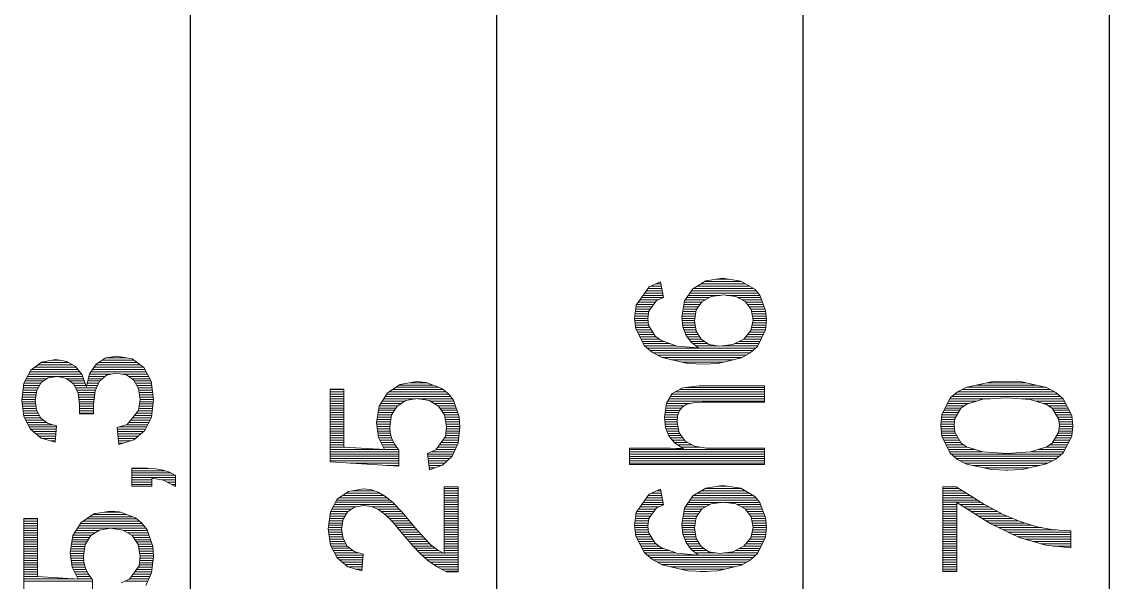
# Model space of a CAD drawing. Header units: millimetres. Extents: x 20 to 410, y 10 to 287.
# Drawn here: x 343.61 to 372, y 180.51 to 195.13 of the extents above; entities that cross this region are included whole.
import ezdxf

# ---------------------------------------------------------------- set-up
doc = ezdxf.new("R2010")
doc.units = ezdxf.units.MM
doc.layers.add('DUENN', color=7, linetype='Continuous', lineweight=25)
doc.layers.add('TEXT', color=7, linetype='Continuous', lineweight=13)

msp = doc.modelspace()

# ---------------------------------------------------------------- linework, layer by layer
at = {"layer": 'DUENN', "lineweight": 25}
for points in [[(372, 265), (372, 95)], [(364, 248), (364, 112)], [(356, 242.5), (356, 117.5)], [(348, 222.63), (348, 137.37)]]:
    msp.add_lwpolyline(points, dxfattribs=at)
at = {"layer": 'TEXT', "lineweight": 13}
for p, q in [((360.17, 188.298), (360.296, 188.298)), ((361.339, 188.298), (362.503, 188.298)), ((361.438, 188.358), (362.402, 188.358)), ((361.743, 188.418), (362.071, 188.418)), ((359.832, 187.998), (360.351, 187.998)), ((359.875, 188.058), (360.34, 188.058)), ((359.918, 188.118), (360.329, 188.118)), ((359.961, 188.178), (360.318, 188.178)), ((360.036, 188.238), (360.307, 188.238)), ((361.01, 187.998), (361.847, 187.998)), ((361.051, 188.058), (362.825, 188.058)), ((361.091, 188.118), (362.774, 188.118)), ((361.139, 188.178), (362.705, 188.178)), ((361.239, 188.238), (362.604, 188.238)), ((362.003, 187.998), (362.876, 187.998)), ((359.643, 187.698), (360.061, 187.698)), ((359.661, 187.758), (360.105, 187.758)), ((359.704, 187.818), (360.15, 187.818)), ((359.747, 187.878), (360.219, 187.878)), ((359.79, 187.938), (360.35, 187.938)), ((360.883, 187.698), (361.272, 187.698)), ((360.894, 187.758), (361.314, 187.758)), ((360.904, 187.818), (361.356, 187.818)), ((360.928, 187.878), (361.449, 187.878)), ((360.969, 187.938), (361.556, 187.938)), ((362.299, 187.938), (362.899, 187.938)), ((362.412, 187.878), (362.922, 187.878)), ((362.507, 187.818), (362.945, 187.818)), ((362.552, 187.758), (362.969, 187.758)), ((362.596, 187.698), (362.992, 187.698)), ((359.613, 187.458), (359.961, 187.458)), ((359.621, 187.518), (359.969, 187.518)), ((359.628, 187.578), (359.976, 187.578)), ((359.636, 187.638), (360.016, 187.638)), ((360.841, 187.458), (361.189, 187.458)), ((360.852, 187.518), (361.199, 187.518)), ((360.862, 187.578), (361.21, 187.578)), ((360.873, 187.638), (361.23, 187.638)), ((362.641, 187.638), (363.015, 187.638)), ((362.66, 187.578), (363.031, 187.578)), ((362.671, 187.518), (363.035, 187.518)), ((362.683, 187.458), (363.04, 187.458)), ((359.606, 187.398), (359.953, 187.398)), ((359.612, 187.338), (359.959, 187.338)), ((359.618, 187.278), (359.966, 187.278)), ((359.625, 187.218), (359.974, 187.218)), ((359.631, 187.158), (360.01, 187.158)), ((360.842, 187.398), (361.178, 187.398)), ((360.848, 187.338), (361.168, 187.338)), ((360.855, 187.278), (361.176, 187.278)), ((360.862, 187.218), (361.186, 187.218)), ((360.874, 187.158), (361.196, 187.158)), ((362.66, 187.158), (363.028, 187.158)), ((362.673, 187.218), (363.034, 187.218)), ((362.687, 187.278), (363.039, 187.278)), ((362.694, 187.398), (363.045, 187.398)), ((362.7, 187.338), (363.045, 187.338)), ((359.649, 187.098), (360.046, 187.098)), ((359.681, 187.038), (360.082, 187.038)), ((359.712, 186.978), (360.119, 186.978)), ((359.744, 186.918), (360.168, 186.918)), ((359.775, 186.858), (360.249, 186.858)), ((360.896, 187.098), (361.205, 187.098)), ((360.919, 187.038), (361.227, 187.038)), ((360.941, 186.978), (361.264, 186.978)), ((360.976, 186.918), (361.301, 186.918)), ((361.021, 186.858), (361.338, 186.858)), ((362.455, 186.858), (362.905, 186.858)), ((362.506, 186.918), (362.934, 186.918)), ((362.557, 186.978), (362.963, 186.978)), ((362.608, 187.038), (362.993, 187.038)), ((362.646, 187.098), (363.022, 187.098)), ((359.807, 186.798), (360.369, 186.798)), ((359.839, 186.738), (360.535, 186.738)), ((359.873, 186.678), (360.701, 186.678)), ((359.944, 186.618), (362.759, 186.618)), ((360.015, 186.558), (362.693, 186.558)), ((361.065, 186.798), (361.423, 186.798)), ((361.126, 186.738), (361.513, 186.738)), ((361.207, 186.678), (361.764, 186.678)), ((361.896, 186.678), (362.818, 186.678)), ((362.218, 186.738), (362.847, 186.738)), ((362.336, 186.798), (362.876, 186.798)), ((344.403, 186.304), (344.598, 186.304)), ((345.697, 186.304), (346.537, 186.304)), ((345.8, 186.364), (346.351, 186.364)), ((360.096, 186.498), (362.625, 186.498)), ((360.209, 186.438), (362.518, 186.438)), ((360.323, 186.378), (362.411, 186.378)), ((360.573, 186.318), (362.187, 186.318)), ((343.82, 186.004), (345.117, 186.004)), ((343.869, 186.064), (345.071, 186.064)), ((343.95, 186.124), (345.025, 186.124)), ((344.03, 186.184), (344.939, 186.184)), ((344.11, 186.244), (344.836, 186.244)), ((345.41, 186.004), (346.855, 186.004)), ((345.45, 186.064), (346.823, 186.064)), ((345.491, 186.124), (346.786, 186.124)), ((345.531, 186.184), (346.703, 186.184)), ((345.605, 186.244), (346.62, 186.244)), ((360.831, 186.258), (361.942, 186.258)), ((343.664, 185.704), (344.101, 185.704)), ((343.694, 185.764), (344.176, 185.764)), ((343.725, 185.824), (344.268, 185.824)), ((343.757, 185.884), (345.193, 185.884)), ((343.788, 185.944), (345.163, 185.944)), ((344.789, 185.824), (345.214, 185.824)), ((344.864, 185.764), (345.235, 185.764)), ((344.939, 185.704), (345.255, 185.704)), ((345.314, 185.704), (345.612, 185.704)), ((345.329, 185.764), (345.642, 185.764)), ((345.344, 185.824), (345.712, 185.824)), ((345.359, 185.884), (345.781, 185.884)), ((345.374, 185.944), (345.944, 185.944)), ((346.215, 185.944), (346.887, 185.944)), ((346.394, 185.884), (346.919, 185.884)), ((346.479, 185.824), (346.951, 185.824)), ((346.547, 185.764), (346.983, 185.764)), ((346.579, 185.704), (346.992, 185.704)), ((353.747, 185.719), (354.185, 185.719)), ((368.814, 185.719), (369.824, 185.719)), ((343.632, 185.464), (343.987, 185.464)), ((343.64, 185.524), (343.996, 185.524)), ((343.648, 185.584), (344.03, 185.584)), ((343.656, 185.644), (344.066, 185.644)), ((344.982, 185.644), (345.276, 185.644)), ((345.011, 185.584), (345.558, 185.584)), ((345.041, 185.524), (345.531, 185.524)), ((345.071, 185.464), (345.517, 185.464)), ((345.299, 185.644), (345.585, 185.644)), ((346.612, 185.644), (347, 185.644)), ((346.645, 185.584), (347.008, 185.584)), ((346.66, 185.524), (347.016, 185.524)), ((346.668, 185.464), (347.023, 185.464)), ((351.656, 185.539), (352.019, 185.539)), ((351.656, 185.479), (352.019, 185.479)), ((351.656, 185.419), (352.019, 185.419)), ((353.133, 185.419), (354.755, 185.419)), ((353.193, 185.479), (354.689, 185.479)), ((353.284, 185.539), (354.616, 185.539)), ((353.375, 185.599), (354.503, 185.599)), ((353.466, 185.659), (354.344, 185.659)), ((360.579, 185.418), (363, 185.418)), ((360.663, 185.478), (363, 185.478)), ((360.776, 185.538), (363, 185.538)), ((360.95, 185.598), (363, 185.598)), ((367.967, 185.419), (370.661, 185.419)), ((368.039, 185.479), (370.581, 185.479)), ((368.156, 185.539), (370.467, 185.539)), ((368.275, 185.599), (370.344, 185.599)), ((368.539, 185.659), (370.084, 185.659)), ((343.609, 185.284), (343.961, 185.284)), ((343.61, 185.224), (343.962, 185.224)), ((343.617, 185.344), (343.97, 185.344)), ((343.619, 185.164), (343.97, 185.164)), ((343.624, 185.404), (343.979, 185.404)), ((345.081, 185.404), (345.511, 185.404)), ((345.089, 185.344), (345.504, 185.344)), ((345.096, 185.284), (345.498, 185.284)), ((345.103, 185.224), (345.491, 185.224)), ((345.111, 185.164), (345.484, 185.164)), ((346.677, 185.404), (347.031, 185.404)), ((346.679, 185.164), (347.033, 185.164)), ((346.685, 185.344), (347.039, 185.344)), ((346.687, 185.224), (347.041, 185.224)), ((346.693, 185.284), (347.047, 185.284)), ((351.656, 185.359), (352.019, 185.359)), ((351.656, 185.299), (352.019, 185.299)), ((351.656, 185.239), (352.019, 185.239)), ((351.656, 185.179), (352.019, 185.179)), ((352.982, 185.179), (353.519, 185.179)), ((353.02, 185.239), (353.611, 185.239)), ((353.058, 185.299), (353.895, 185.299)), ((353.096, 185.359), (354.801, 185.359)), ((353.948, 185.299), (354.847, 185.299)), ((354.271, 185.239), (354.884, 185.239)), ((354.372, 185.179), (354.905, 185.179)), ((360.435, 185.178), (361.058, 185.178)), ((360.468, 185.238), (363, 185.238)), ((360.505, 185.298), (363, 185.298)), ((360.542, 185.358), (363, 185.358)), ((367.78, 185.179), (368.343, 185.179)), ((367.809, 185.239), (368.545, 185.239)), ((367.839, 185.299), (368.902, 185.299)), ((367.896, 185.359), (370.731, 185.359)), ((369.72, 185.299), (370.8, 185.299)), ((370.078, 185.239), (370.831, 185.239)), ((370.272, 185.179), (370.861, 185.179)), ((343.627, 185.104), (343.979, 185.104)), ((343.635, 185.044), (343.987, 185.044)), ((343.643, 184.984), (344.002, 184.984)), ((343.652, 184.924), (344.034, 184.924)), ((343.66, 184.864), (344.066, 184.864)), ((345.113, 185.104), (345.483, 185.104)), ((345.113, 185.044), (345.483, 185.044)), ((345.113, 184.984), (345.483, 184.984)), ((345.113, 184.924), (345.483, 184.924)), ((346.553, 184.864), (346.996, 184.864)), ((346.602, 184.924), (347.003, 184.924)), ((346.65, 184.984), (347.011, 184.984)), ((346.664, 185.044), (347.018, 185.044)), ((346.671, 185.104), (347.026, 185.104)), ((351.656, 185.119), (352.019, 185.119)), ((351.656, 185.059), (352.019, 185.059)), ((351.656, 184.999), (352.019, 184.999)), ((351.656, 184.939), (352.019, 184.939)), ((351.656, 184.879), (352.019, 184.879)), ((352.901, 184.879), (353.265, 184.879)), ((352.911, 184.939), (353.303, 184.939)), ((352.92, 184.999), (353.341, 184.999)), ((352.93, 185.059), (353.379, 185.059)), ((352.944, 185.119), (353.427, 185.119)), ((354.474, 185.119), (354.926, 185.119)), ((354.524, 185.059), (354.947, 185.059)), ((354.565, 184.999), (354.968, 184.999)), ((354.605, 184.939), (354.989, 184.939)), ((354.645, 184.879), (355.01, 184.879)), ((360.392, 184.878), (360.736, 184.878)), ((360.4, 184.938), (360.757, 184.938)), ((360.409, 184.998), (360.779, 184.998)), ((360.418, 185.058), (360.827, 185.058)), ((360.426, 185.118), (360.9, 185.118)), ((367.632, 184.879), (368.027, 184.879)), ((367.66, 184.939), (368.062, 184.939)), ((367.69, 184.999), (368.098, 184.999)), ((367.72, 185.059), (368.133, 185.059)), ((367.75, 185.119), (368.218, 185.119)), ((370.409, 185.119), (370.891, 185.119)), ((370.497, 185.059), (370.922, 185.059)), ((370.541, 184.999), (370.952, 184.999)), ((370.577, 184.939), (370.983, 184.939)), ((370.614, 184.879), (371.013, 184.879)), ((343.682, 184.804), (344.099, 184.804)), ((343.713, 184.744), (344.17, 184.744)), ((343.744, 184.684), (344.246, 184.684)), ((343.775, 184.624), (344.405, 184.624)), ((343.806, 184.564), (344.508, 184.564)), ((346.147, 184.564), (346.865, 184.564)), ((346.348, 184.624), (346.894, 184.624)), ((346.406, 184.684), (346.923, 184.684)), ((346.455, 184.744), (346.953, 184.744)), ((346.504, 184.804), (346.982, 184.804)), ((351.656, 184.819), (352.019, 184.819)), ((351.656, 184.759), (352.019, 184.759)), ((351.656, 184.699), (352.019, 184.699)), ((351.656, 184.639), (352.019, 184.639)), ((351.656, 184.579), (352.019, 184.579)), ((352.87, 184.639), (353.225, 184.639)), ((352.872, 184.699), (353.235, 184.699)), ((352.879, 184.579), (353.215, 184.579)), ((352.881, 184.759), (353.244, 184.759)), ((352.891, 184.819), (353.254, 184.819)), ((354.656, 184.819), (355.029, 184.819)), ((354.667, 184.759), (355.034, 184.759)), ((354.677, 184.699), (355.038, 184.699)), ((354.687, 184.639), (355.042, 184.639)), ((354.697, 184.579), (355.047, 184.579)), ((360.385, 184.818), (360.726, 184.818)), ((360.391, 184.758), (360.721, 184.758)), ((360.398, 184.698), (360.716, 184.698)), ((360.404, 184.638), (360.722, 184.638)), ((360.411, 184.578), (360.734, 184.578)), ((367.608, 184.579), (367.955, 184.579)), ((367.609, 184.639), (367.955, 184.639)), ((367.615, 184.699), (367.962, 184.699)), ((367.62, 184.759), (367.969, 184.759)), ((367.626, 184.819), (367.991, 184.819)), ((370.65, 184.819), (371.025, 184.819)), ((370.679, 184.759), (371.031, 184.759)), ((370.686, 184.699), (371.037, 184.699)), ((370.694, 184.639), (371.043, 184.639)), ((370.696, 184.579), (371.046, 184.579)), ((343.838, 184.504), (344.503, 184.504)), ((343.909, 184.444), (344.498, 184.444)), ((343.981, 184.384), (344.494, 184.384)), ((344.052, 184.324), (344.489, 184.324)), ((346.105, 184.504), (346.836, 184.504)), ((346.11, 184.444), (346.79, 184.444)), ((346.116, 184.384), (346.719, 184.384)), ((346.121, 184.324), (346.649, 184.324)), ((351.656, 184.519), (352.019, 184.519)), ((351.656, 184.459), (352.019, 184.459)), ((351.656, 184.399), (352.019, 184.399)), ((351.656, 184.339), (352.019, 184.339)), ((352.887, 184.519), (353.22, 184.519)), ((352.896, 184.459), (353.225, 184.459)), ((352.904, 184.399), (353.232, 184.399)), ((352.913, 184.339), (353.248, 184.339)), ((354.67, 184.339), (355.021, 184.339)), ((354.678, 184.399), (355.028, 184.399)), ((354.685, 184.459), (355.036, 184.459)), ((354.692, 184.519), (355.043, 184.519)), ((360.428, 184.518), (360.745, 184.518)), ((360.452, 184.458), (360.757, 184.458)), ((360.476, 184.398), (360.774, 184.398)), ((360.5, 184.338), (360.818, 184.338)), ((367.614, 184.519), (367.962, 184.519)), ((367.62, 184.459), (367.968, 184.459)), ((367.625, 184.399), (367.987, 184.399)), ((367.631, 184.339), (368.021, 184.339)), ((370.629, 184.339), (371.022, 184.339)), ((370.665, 184.399), (371.028, 184.399)), ((370.682, 184.459), (371.034, 184.459)), ((370.689, 184.519), (371.04, 184.519)), ((344.146, 184.264), (344.484, 184.264)), ((344.348, 184.204), (344.48, 184.204)), ((346.127, 184.264), (346.578, 184.264)), ((346.132, 184.204), (346.458, 184.204)), ((346.138, 184.144), (346.258, 184.144)), ((351.656, 184.279), (352.019, 184.279)), ((351.656, 184.219), (352.019, 184.219)), ((351.656, 184.159), (352.019, 184.159)), ((351.656, 184.099), (352.019, 184.099)), ((351.656, 184.039), (352.049, 184.039)), ((352.924, 184.279), (353.264, 184.279)), ((352.955, 184.219), (353.288, 184.219)), ((352.986, 184.159), (353.318, 184.159)), ((353.017, 184.099), (353.349, 184.099)), ((353.048, 184.039), (353.394, 184.039)), ((354.47, 184.039), (354.951, 184.039)), ((354.512, 184.099), (354.979, 184.099)), ((354.555, 184.159), (354.999, 184.159)), ((354.598, 184.219), (355.007, 184.219)), ((354.641, 184.279), (355.014, 184.279)), ((360.548, 184.278), (360.862, 184.278)), ((360.599, 184.218), (360.907, 184.218)), ((360.65, 184.158), (360.991, 184.158)), ((360.734, 184.098), (361.099, 184.098)), ((360.82, 184.038), (361.319, 184.038)), ((367.655, 184.279), (368.055, 184.279)), ((367.684, 184.219), (368.088, 184.219)), ((367.713, 184.159), (368.122, 184.159)), ((367.742, 184.099), (368.192, 184.099)), ((367.771, 184.039), (368.281, 184.039)), ((370.353, 184.039), (370.876, 184.039)), ((370.448, 184.099), (370.907, 184.099)), ((370.522, 184.159), (370.937, 184.159)), ((370.558, 184.219), (370.968, 184.219)), ((370.593, 184.279), (370.998, 184.279)), ((351.656, 183.979), (353.035, 183.979)), ((351.656, 183.919), (353.455, 183.919)), ((351.656, 183.859), (353.455, 183.859)), ((351.656, 183.799), (353.455, 183.799)), ((351.656, 183.739), (353.455, 183.739)), ((353.078, 183.979), (353.439, 183.979)), ((354.204, 183.859), (354.868, 183.859)), ((354.211, 183.799), (354.837, 183.799)), ((354.218, 183.739), (354.773, 183.739)), ((354.305, 183.919), (354.896, 183.919)), ((354.427, 183.979), (354.924, 183.979)), ((359.477, 183.978), (363, 183.978)), ((359.477, 183.918), (363, 183.918)), ((359.477, 183.858), (363, 183.858)), ((359.477, 183.798), (363, 183.798)), ((359.477, 183.738), (363, 183.738)), ((367.8, 183.979), (368.479, 183.979)), ((367.829, 183.919), (368.676, 183.919)), ((367.872, 183.859), (370.764, 183.859)), ((367.942, 183.799), (370.694, 183.799)), ((368.012, 183.739), (370.623, 183.739)), ((369.961, 183.919), (370.816, 183.919)), ((370.157, 183.979), (370.846, 183.979)), ((346.48, 183.484), (346.932, 183.484)), ((351.656, 183.679), (353.455, 183.679)), ((352.175, 183.619), (353.455, 183.619)), ((353.142, 183.559), (353.455, 183.559)), ((354.225, 183.679), (354.709, 183.679)), ((354.232, 183.619), (354.645, 183.619)), ((354.239, 183.559), (354.562, 183.559)), ((354.246, 183.499), (354.403, 183.499)), ((359.477, 183.678), (363, 183.678)), ((359.477, 183.618), (363, 183.618)), ((368.114, 183.679), (370.516, 183.679)), ((368.232, 183.619), (370.399, 183.619)), ((368.446, 183.559), (370.18, 183.559)), ((368.722, 183.499), (369.914, 183.499)), ((369.298, 183.439), (369.354, 183.439)), ((346.48, 183.424), (347.348, 183.424)), ((346.48, 183.364), (347.502, 183.364)), ((346.48, 183.304), (347.617, 183.304)), ((346.48, 183.244), (347.622, 183.244)), ((346.48, 183.184), (347, 183.184)), ((347.267, 183.184), (347.622, 183.184)), ((346.48, 183.124), (347, 183.124)), ((346.48, 183.064), (347, 183.064)), ((347.406, 183.124), (347.622, 183.124)), ((347.519, 183.064), (347.622, 183.064)), ((352.22, 182.899), (352.803, 182.899)), ((354.637, 182.959), (355, 182.959)), ((354.637, 182.899), (355, 182.899)), ((360.184, 182.898), (360.295, 182.898)), ((361.349, 182.898), (362.492, 182.898)), ((361.449, 182.958), (362.391, 182.958)), ((361.785, 183.018), (362.029, 183.018)), ((367.656, 182.959), (368.074, 182.959)), ((367.656, 182.899), (368.17, 182.899)), ((351.8, 182.599), (353.292, 182.599)), ((351.833, 182.659), (353.217, 182.659)), ((351.9, 182.719), (353.142, 182.719)), ((351.985, 182.779), (353.053, 182.779)), ((352.069, 182.839), (352.949, 182.839)), ((354.637, 182.839), (355, 182.839)), ((354.637, 182.779), (355, 182.779)), ((354.637, 182.719), (355, 182.719)), ((354.637, 182.659), (355, 182.659)), ((354.637, 182.599), (355, 182.599)), ((359.837, 182.598), (360.349, 182.598)), ((359.88, 182.658), (360.339, 182.658)), ((359.923, 182.718), (360.328, 182.718)), ((359.966, 182.778), (360.317, 182.778)), ((360.05, 182.838), (360.306, 182.838)), ((361.014, 182.598), (361.894, 182.598)), ((361.055, 182.658), (362.82, 182.658)), ((361.096, 182.718), (362.769, 182.718)), ((361.15, 182.778), (362.694, 182.778)), ((361.25, 182.838), (362.593, 182.838)), ((361.956, 182.598), (362.871, 182.598)), ((367.656, 182.839), (368.266, 182.839)), ((367.656, 182.779), (368.361, 182.779)), ((367.656, 182.719), (368.457, 182.719)), ((367.656, 182.659), (368.553, 182.659)), ((367.656, 182.599), (368.649, 182.599)), ((345.765, 182.344), (346.176, 182.344)), ((351.658, 182.299), (352.078, 182.299)), ((351.67, 182.359), (352.121, 182.359)), ((351.703, 182.419), (352.212, 182.419)), ((351.735, 182.479), (352.333, 182.479)), ((351.768, 182.539), (353.35, 182.539)), ((352.754, 182.479), (353.407, 182.479)), ((352.901, 182.419), (353.465, 182.419)), ((352.989, 182.359), (353.522, 182.359)), ((353.072, 182.299), (353.575, 182.299)), ((354.637, 182.539), (355, 182.539)), ((354.637, 182.479), (355, 182.479)), ((354.637, 182.419), (355, 182.419)), ((354.637, 182.359), (355, 182.359)), ((354.637, 182.299), (355, 182.299)), ((359.644, 182.298), (360.066, 182.298)), ((359.666, 182.358), (360.11, 182.358)), ((359.708, 182.418), (360.155, 182.418)), ((359.751, 182.478), (360.233, 182.478)), ((359.794, 182.538), (360.36, 182.538)), ((360.884, 182.298), (361.277, 182.298)), ((360.895, 182.358), (361.318, 182.358)), ((360.905, 182.418), (361.36, 182.418)), ((360.932, 182.478), (361.46, 182.478)), ((360.973, 182.538), (361.568, 182.538)), ((362.287, 182.538), (362.897, 182.538)), ((362.4, 182.478), (362.92, 182.478)), ((362.502, 182.418), (362.943, 182.418)), ((362.547, 182.358), (362.966, 182.358)), ((362.592, 182.298), (362.989, 182.298)), ((367.656, 182.539), (368.019, 182.539)), ((367.656, 182.479), (368.019, 182.479)), ((367.656, 182.419), (368.019, 182.419)), ((367.656, 182.359), (368.019, 182.359)), ((367.656, 182.299), (368.019, 182.299)), ((368.102, 182.539), (368.751, 182.539)), ((368.197, 182.479), (368.862, 182.479)), ((368.293, 182.419), (368.972, 182.419)), ((368.389, 182.359), (369.083, 182.359)), ((368.484, 182.299), (369.193, 182.299)), ((343.656, 182.164), (344.019, 182.164)), ((343.656, 182.104), (344.019, 182.104)), ((343.656, 182.044), (344.019, 182.044)), ((345.136, 182.044), (346.752, 182.044)), ((345.198, 182.104), (346.685, 182.104)), ((345.289, 182.164), (346.612, 182.164)), ((345.38, 182.224), (346.494, 182.224)), ((345.471, 182.284), (346.335, 182.284)), ((351.626, 182.059), (351.98, 182.059)), ((351.634, 182.119), (351.989, 182.119)), ((351.642, 182.179), (352.007, 182.179)), ((351.65, 182.239), (352.043, 182.239)), ((353.138, 182.239), (353.625, 182.239)), ((353.204, 182.179), (353.676, 182.179)), ((353.26, 182.119), (353.726, 182.119)), ((353.314, 182.059), (353.777, 182.059)), ((354.637, 182.239), (355, 182.239)), ((354.637, 182.179), (355, 182.179)), ((354.637, 182.119), (355, 182.119)), ((354.637, 182.059), (355, 182.059)), ((359.614, 182.058), (359.961, 182.058)), ((359.621, 182.118), (359.969, 182.118)), ((359.629, 182.178), (359.977, 182.178)), ((359.636, 182.238), (360.021, 182.238)), ((360.842, 182.058), (361.19, 182.058)), ((360.853, 182.118), (361.2, 182.118)), ((360.863, 182.178), (361.211, 182.178)), ((360.874, 182.238), (361.235, 182.238)), ((362.636, 182.238), (363.012, 182.238)), ((362.659, 182.178), (363.03, 182.178)), ((362.67, 182.118), (363.035, 182.118)), ((362.681, 182.058), (363.04, 182.058)), ((367.656, 182.239), (368.019, 182.239)), ((367.656, 182.179), (368.019, 182.179)), ((367.656, 182.119), (368.019, 182.119)), ((367.656, 182.059), (368.019, 182.059)), ((368.58, 182.239), (369.326, 182.239)), ((368.676, 182.179), (369.469, 182.179)), ((368.771, 182.119), (369.612, 182.119)), ((368.867, 182.059), (369.788, 182.059)), ((343.656, 181.984), (344.019, 181.984)), ((343.656, 181.924), (344.019, 181.924)), ((343.656, 181.864), (344.019, 181.864)), ((343.656, 181.804), (344.019, 181.804)), ((343.656, 181.744), (344.019, 181.744)), ((344.946, 181.744), (345.432, 181.744)), ((344.984, 181.804), (345.524, 181.804)), ((345.022, 181.864), (345.616, 181.864)), ((345.06, 181.924), (345.914, 181.924)), ((345.098, 181.984), (346.799, 181.984)), ((345.926, 181.924), (346.845, 181.924)), ((346.265, 181.864), (346.883, 181.864)), ((346.367, 181.804), (346.904, 181.804)), ((346.468, 181.744), (346.925, 181.744)), ((351.609, 181.879), (351.961, 181.879)), ((351.61, 181.939), (351.963, 181.939)), ((351.617, 181.819), (351.97, 181.819)), ((351.618, 181.999), (351.972, 181.999)), ((351.626, 181.759), (351.979, 181.759)), ((353.368, 181.999), (353.827, 181.999)), ((353.417, 181.939), (353.878, 181.939)), ((353.466, 181.879), (353.93, 181.879)), ((353.515, 181.819), (353.982, 181.819)), ((353.564, 181.759), (354.033, 181.759)), ((354.637, 181.999), (355, 181.999)), ((354.637, 181.939), (355, 181.939)), ((354.637, 181.879), (355, 181.879)), ((354.637, 181.819), (355, 181.819)), ((354.637, 181.759), (355, 181.759)), ((359.607, 181.998), (359.954, 181.998)), ((359.611, 181.938), (359.958, 181.938)), ((359.618, 181.878), (359.965, 181.878)), ((359.624, 181.818), (359.973, 181.818)), ((359.631, 181.758), (360.006, 181.758)), ((360.841, 181.998), (361.179, 181.998)), ((360.848, 181.938), (361.169, 181.938)), ((360.854, 181.878), (361.175, 181.878)), ((360.861, 181.818), (361.185, 181.818)), ((360.871, 181.758), (361.195, 181.758)), ((362.661, 181.758), (363.028, 181.758)), ((362.675, 181.818), (363.034, 181.818)), ((362.688, 181.878), (363.04, 181.878)), ((362.693, 181.998), (363.045, 181.998)), ((362.702, 181.938), (363.046, 181.938)), ((367.656, 181.999), (368.019, 181.999)), ((367.656, 181.939), (368.019, 181.939)), ((367.656, 181.879), (368.019, 181.879)), ((367.656, 181.819), (368.019, 181.819)), ((367.656, 181.759), (368.019, 181.759)), ((368.986, 181.999), (369.986, 181.999)), ((369.112, 181.939), (370.237, 181.939)), ((369.238, 181.879), (370.623, 181.879)), ((369.364, 181.819), (371, 181.819)), ((369.49, 181.759), (371, 181.759)), ((343.656, 181.684), (344.019, 181.684)), ((343.656, 181.624), (344.019, 181.624)), ((343.656, 181.564), (344.019, 181.564)), ((343.656, 181.504), (344.019, 181.504)), ((343.656, 181.444), (344.019, 181.444)), ((344.892, 181.444), (345.255, 181.444)), ((344.901, 181.504), (345.267, 181.504)), ((344.911, 181.564), (345.305, 181.564)), ((344.921, 181.624), (345.343, 181.624)), ((344.931, 181.684), (345.381, 181.684)), ((346.522, 181.684), (346.946, 181.684)), ((346.563, 181.624), (346.967, 181.624)), ((346.603, 181.564), (346.988, 181.564)), ((346.643, 181.504), (347.009, 181.504)), ((346.656, 181.444), (347.029, 181.444)), ((351.634, 181.699), (351.988, 181.699)), ((351.643, 181.639), (352.002, 181.639)), ((351.651, 181.579), (352.035, 181.579)), ((351.66, 181.519), (352.069, 181.519)), ((351.678, 181.459), (352.102, 181.459)), ((353.612, 181.699), (354.085, 181.699)), ((353.661, 181.639), (354.143, 181.639)), ((353.713, 181.579), (354.203, 181.579)), ((353.766, 181.519), (354.263, 181.519)), ((353.818, 181.459), (354.332, 181.459)), ((354.637, 181.699), (355, 181.699)), ((354.637, 181.639), (355, 181.639)), ((354.637, 181.579), (355, 181.579)), ((354.637, 181.519), (355, 181.519)), ((354.637, 181.459), (355, 181.459)), ((359.646, 181.698), (360.042, 181.698)), ((359.677, 181.638), (360.079, 181.638)), ((359.709, 181.578), (360.115, 181.578)), ((359.741, 181.518), (360.16, 181.518)), ((359.772, 181.458), (360.24, 181.458)), ((360.894, 181.698), (361.204, 181.698)), ((360.916, 181.638), (361.223, 181.638)), ((360.939, 181.578), (361.26, 181.578)), ((360.972, 181.518), (361.297, 181.518)), ((361.016, 181.458), (361.334, 181.458)), ((362.461, 181.458), (362.908, 181.458)), ((362.512, 181.518), (362.937, 181.518)), ((362.563, 181.578), (362.967, 181.578)), ((362.614, 181.638), (362.996, 181.638)), ((362.648, 181.698), (363.022, 181.698)), ((367.656, 181.699), (368.019, 181.699)), ((367.656, 181.639), (368.019, 181.639)), ((367.656, 181.579), (368.019, 181.579)), ((367.656, 181.519), (368.019, 181.519)), ((367.656, 181.459), (368.019, 181.459)), ((369.616, 181.699), (371, 181.699)), ((369.799, 181.639), (371, 181.639)), ((370.003, 181.579), (371, 181.579)), ((370.207, 181.519), (371, 181.519)), ((370.537, 181.459), (371, 181.459)), ((343.656, 181.384), (344.019, 181.384)), ((343.656, 181.324), (344.019, 181.324)), ((343.656, 181.264), (344.019, 181.264)), ((343.656, 181.204), (344.019, 181.204)), ((344.87, 181.264), (345.225, 181.264)), ((344.872, 181.324), (345.235, 181.324)), ((344.878, 181.204), (345.216, 181.204)), ((344.882, 181.384), (345.245, 181.384)), ((346.666, 181.384), (347.033, 181.384)), ((346.676, 181.324), (347.038, 181.324)), ((346.686, 181.264), (347.042, 181.264)), ((346.696, 181.204), (347.046, 181.204)), ((351.71, 181.399), (352.173, 181.399)), ((351.742, 181.339), (352.25, 181.339)), ((351.774, 181.279), (352.401, 181.279)), ((351.806, 181.219), (352.519, 181.219)), ((351.838, 181.159), (352.514, 181.159)), ((353.875, 181.399), (354.408, 181.399)), ((353.933, 181.339), (354.492, 181.339)), ((353.991, 181.279), (354.601, 181.279)), ((354.057, 181.219), (355, 181.219)), ((354.125, 181.159), (355, 181.159)), ((354.637, 181.399), (355, 181.399)), ((354.637, 181.339), (355, 181.339)), ((354.637, 181.279), (355, 181.279)), ((359.804, 181.398), (360.351, 181.398)), ((359.835, 181.338), (360.517, 181.338)), ((359.867, 181.278), (360.683, 181.278)), ((359.937, 181.218), (362.766, 181.218)), ((360.008, 181.158), (362.7, 181.158)), ((361.06, 181.398), (361.413, 181.398)), ((361.117, 181.338), (361.504, 181.338)), ((361.198, 181.278), (361.725, 181.278)), ((361.944, 181.278), (362.821, 181.278)), ((362.231, 181.338), (362.85, 181.338)), ((362.349, 181.398), (362.879, 181.398)), ((367.656, 181.399), (368.019, 181.399)), ((367.656, 181.339), (368.019, 181.339)), ((367.656, 181.279), (368.019, 181.279)), ((367.656, 181.219), (368.019, 181.219)), ((367.656, 181.159), (368.019, 181.159)), ((343.656, 181.144), (344.019, 181.144)), ((343.656, 181.084), (344.019, 181.084)), ((343.656, 181.024), (344.019, 181.024)), ((343.656, 180.964), (344.019, 180.964)), ((343.656, 180.904), (344.019, 180.904)), ((344.887, 181.144), (345.22, 181.144)), ((344.895, 181.084), (345.225, 181.084)), ((344.904, 181.024), (345.231, 181.024)), ((344.912, 180.964), (345.247, 180.964)), ((344.923, 180.904), (345.263, 180.904)), ((346.643, 180.904), (347.014, 180.904)), ((346.671, 180.964), (347.021, 180.964)), ((346.678, 181.024), (347.029, 181.024)), ((346.685, 181.084), (347.036, 181.084)), ((346.693, 181.144), (347.043, 181.144)), ((351.903, 181.099), (352.508, 181.099)), ((351.975, 181.039), (352.503, 181.039)), ((352.047, 180.979), (352.497, 180.979)), ((352.119, 180.919), (352.492, 180.919)), ((354.192, 181.099), (355, 181.099)), ((354.273, 181.039), (355, 181.039)), ((354.358, 180.979), (355, 180.979)), ((354.446, 180.919), (355, 180.919)), ((360.083, 181.098), (362.633, 181.098)), ((360.197, 181.038), (362.529, 181.038)), ((360.311, 180.978), (362.422, 180.978)), ((360.546, 180.918), (362.214, 180.918)), ((367.656, 181.099), (368.019, 181.099)), ((367.656, 181.039), (368.019, 181.039)), ((367.656, 180.979), (368.019, 180.979)), ((367.656, 180.919), (368.019, 180.919)), ((343.656, 180.844), (344.019, 180.844)), ((343.656, 180.784), (344.019, 180.784)), ((343.656, 180.724), (344.019, 180.724)), ((343.656, 180.664), (344.019, 180.664)), ((343.656, 180.604), (344.982, 180.604)), ((344.954, 180.844), (345.287, 180.844)), ((344.984, 180.784), (345.316, 180.784)), ((345.015, 180.724), (345.347, 180.724)), ((345.046, 180.664), (345.392, 180.664)), ((345.077, 180.604), (345.436, 180.604)), ((346.429, 180.604), (346.925, 180.604)), ((346.472, 180.664), (346.953, 180.664)), ((346.515, 180.724), (346.98, 180.724)), ((346.557, 180.784), (347, 180.784)), ((346.6, 180.844), (347.007, 180.844)), ((352.313, 180.859), (352.486, 180.859)), ((354.563, 180.859), (355, 180.859)), ((354.679, 180.799), (355, 180.799)), ((360.803, 180.858), (361.968, 180.858)), ((361.315, 180.798), (361.491, 180.798)), ((367.656, 180.859), (368.019, 180.859)), ((367.656, 180.799), (368.019, 180.799)), ((343.656, 180.544), (345.455, 180.544)), ((346.312, 180.544), (346.897, 180.544))]:
    msp.add_line(p, q, dxfattribs=at)
for points in [[(362.379, 188.372), (362.742, 188.156), (362.876, 187.999), (363.029, 187.603), (363.048, 187.363), (363.022, 187.098), (362.812, 186.666), (362.628, 186.5), (362.394, 186.369), (361.782, 186.219), (361.405, 186.201), (360.996, 186.22), (360.329, 186.375), (360.071, 186.511), (359.867, 186.683), (359.635, 187.126), (359.606, 187.397), (359.648, 187.74), (359.989, 188.217), (360.287, 188.351), (360.361, 187.943), (360.182, 187.861), (359.977, 187.586), (359.952, 187.392), (359.973, 187.22), (360.144, 186.937), (360.293, 186.826), (360.71, 186.675), (361.279, 186.625), (361.089, 186.766), (360.951, 186.953), (360.866, 187.18), (360.838, 187.437), (360.91, 187.852), (361.128, 188.172), (361.467, 188.375), (361.905, 188.443), (362.379, 188.372)], [(361.603, 187.965), (361.365, 187.831), (361.217, 187.618), (361.167, 187.335), (361.211, 187.065), (361.342, 186.852), (361.549, 186.714), (361.823, 186.668), (362.174, 186.716), (362.456, 186.859), (362.641, 187.077), (362.703, 187.35), (362.651, 187.625), (362.496, 187.834), (362.249, 187.965), (361.924, 188.009), (361.603, 187.965)], [(346.076, 186.413), (346.487, 186.34), (346.794, 186.118), (346.984, 185.762), (347.048, 185.278), (346.991, 184.822), (346.818, 184.468), (346.534, 184.227), (346.141, 184.109), (346.101, 184.55), (346.36, 184.628), (346.657, 184.992), (346.694, 185.278), (346.654, 185.566), (346.535, 185.785), (346.337, 185.923), (346.063, 185.97), (345.819, 185.917), (345.637, 185.759), (345.522, 185.503), (345.483, 185.153), (345.483, 184.911), (345.113, 184.911), (345.113, 185.143), (345.075, 185.455), (344.96, 185.688), (344.777, 185.833), (344.536, 185.882), (344.296, 185.842), (344.113, 185.724), (343.996, 185.528), (343.957, 185.255), (343.994, 184.999), (344.102, 184.798), (344.276, 184.66), (344.51, 184.595), (344.477, 184.166), (344.111, 184.274), (343.836, 184.506), (343.663, 184.841), (343.606, 185.259), (343.664, 185.707), (343.84, 186.042), (344.119, 186.251), (344.491, 186.321), (344.782, 186.276), (345.012, 186.141), (345.181, 185.921), (345.284, 185.62), (345.293, 185.62), (345.376, 185.954), (345.545, 186.204), (345.783, 186.361), (346.076, 186.413)], [(353.911, 185.748), (354.161, 185.728), (354.578, 185.571), (354.744, 185.433), (354.877, 185.261), (355.029, 184.825), (355.048, 184.561), (354.997, 184.138), (354.844, 183.806), (354.594, 183.571), (354.253, 183.443), (354.202, 183.875), (354.419, 183.969), (354.667, 184.317), (354.698, 184.571), (354.647, 184.877), (354.491, 185.109), (354.244, 185.255), (353.92, 185.303), (353.634, 185.255), (353.41, 185.108), (353.264, 184.878), (353.215, 184.58), (353.229, 184.412), (353.27, 184.257), (353.343, 184.107), (353.455, 183.958), (353.455, 183.54), (351.656, 183.651), (351.656, 185.553), (352.019, 185.553), (352.019, 184.041), (353.08, 183.977), (352.92, 184.288), (352.866, 184.668), (352.939, 185.111), (353.156, 185.455), (353.489, 185.675), (353.911, 185.748)], [(369.721, 185.743), (370.361, 185.595), (370.607, 185.466), (370.8, 185.301), (371.02, 184.865), (371.048, 184.594), (371.02, 184.324), (370.801, 183.89), (370.609, 183.727), (370.364, 183.601), (369.723, 183.456), (369.327, 183.438), (368.923, 183.456), (368.277, 183.596), (368.035, 183.719), (367.847, 183.88), (367.632, 184.325), (367.606, 184.609), (367.633, 184.885), (367.85, 185.321), (368.04, 185.48), (368.283, 185.603), (368.927, 185.744), (369.327, 185.762), (369.721, 185.743)], [(360.653, 184.154), (360.502, 184.334), (360.414, 184.553), (360.384, 184.824), (360.436, 185.187), (360.592, 185.44), (360.87, 185.589), (361.289, 185.638), (363, 185.638), (363, 185.209), (361.372, 185.209), (361.136, 185.196), (360.97, 185.158), (360.855, 185.093), (360.776, 184.995), (360.73, 184.859), (360.715, 184.679), (360.767, 184.408), (360.923, 184.196), (361.168, 184.06), (361.485, 184.015), (363, 184.015), (363, 183.588), (359.477, 183.588), (359.477, 184.015), (360.394, 184.015), (360.541, 184.012), (360.693, 184.006), (360.815, 183.999), (360.871, 183.996), (360.871, 184.003), (360.653, 184.154)], [(368.703, 185.286), (368.278, 185.16), (368.135, 185.063), (367.972, 184.787), (367.952, 184.609), (367.972, 184.425), (368.132, 184.142), (368.272, 184.042), (368.696, 183.913), (369.327, 183.87), (369.943, 183.914), (370.369, 184.044), (370.513, 184.144), (370.678, 184.422), (370.698, 184.599), (370.677, 184.775), (370.509, 185.051), (370.362, 185.152), (369.935, 185.284), (369.327, 185.328), (368.703, 185.286)], [(346.48, 183.487), (346.879, 183.487), (347.11, 183.475), (347.299, 183.441), (347.464, 183.384), (347.622, 183.301), (347.622, 183.01), (347.305, 183.177), (347, 183.233), (347, 183.024), (346.48, 183.024), (346.48, 183.487)], [(355, 180.789), (354.698, 180.789), (354.437, 180.924), (354.209, 181.085), (354.006, 181.264), (353.824, 181.452), (353.658, 181.643), (353.504, 181.832), (353.357, 182.012), (353.211, 182.173), (353.06, 182.311), (352.902, 182.419), (352.73, 182.489), (352.536, 182.513), (352.292, 182.472), (352.109, 182.351), (351.995, 182.159), (351.957, 181.903), (351.994, 181.654), (352.105, 181.453), (352.283, 181.313), (352.522, 181.245), (352.481, 180.808), (352.121, 180.917), (351.843, 181.149), (351.665, 181.484), (351.606, 181.903), (351.665, 182.35), (351.844, 182.68), (352.133, 182.884), (352.522, 182.952), (352.716, 182.93), (352.909, 182.862), (353.101, 182.752), (353.293, 182.598), (353.538, 182.342), (353.889, 181.927), (354.101, 181.681), (354.291, 181.491), (354.467, 181.353), (354.637, 181.26), (354.637, 183.004), (355, 183.004), (355, 180.789)], [(362.742, 182.75), (362.876, 182.593), (363.029, 182.196), (363.048, 181.957), (363.022, 181.691), (362.812, 181.26), (362.628, 181.093), (362.394, 180.962), (361.782, 180.813), (361.405, 180.794), (360.996, 180.813), (360.329, 180.969), (360.071, 181.105), (359.867, 181.277), (359.635, 181.72), (359.606, 181.99), (359.648, 182.334), (359.989, 182.811), (360.287, 182.944), (360.361, 182.536), (360.182, 182.455), (359.977, 182.179), (359.952, 181.986), (359.973, 181.813), (360.144, 181.53), (360.293, 181.419), (360.71, 181.269), (361.279, 181.219), (361.089, 181.359), (360.951, 181.547), (360.866, 181.773), (360.838, 182.031), (360.91, 182.446), (361.128, 182.765), (361.467, 182.969), (361.905, 183.037), (362.379, 182.965), (362.742, 182.75)], [(368.7, 182.567), (369.229, 182.28), (369.67, 182.095), (370.105, 181.963), (370.545, 181.884), (371, 181.857), (371, 181.412), (370.342, 181.479), (369.651, 181.683), (368.889, 182.046), (368.019, 182.591), (368.019, 180.794), (367.656, 180.794), (367.656, 183.004), (368.002, 183.004), (368.7, 182.567)], [(361.365, 182.425), (361.217, 182.212), (361.167, 181.929), (361.211, 181.658), (361.342, 181.446), (361.549, 181.308), (361.823, 181.262), (362.174, 181.31), (362.456, 181.453), (362.641, 181.671), (362.703, 181.943), (362.651, 182.218), (362.496, 182.427), (362.249, 182.559), (361.924, 182.603), (361.603, 182.558), (361.365, 182.425)]]:
    msp.add_lwpolyline(points, close=True, dxfattribs=at)
for points in [[(343.656, 180.273), (343.656, 182.174), (344.019, 182.174), (344.019, 180.663), (345.08, 180.598), (344.92, 180.91), (344.866, 181.289), (344.939, 181.733), (345.156, 182.076), (345.489, 182.296), (345.911, 182.369), (345.911, 182.369), (346.161, 182.35), (346.578, 182.192), (346.744, 182.055), (346.877, 181.882), (347.029, 181.446), (347.048, 181.182), (346.997, 180.76), (346.844, 180.427)], [(346.202, 180.496), (346.419, 180.59), (346.667, 180.938), (346.698, 181.192), (346.647, 181.499), (346.491, 181.731), (346.244, 181.876), (345.92, 181.925), (345.634, 181.876), (345.41, 181.729), (345.264, 181.499), (345.215, 181.201), (345.229, 181.034), (345.27, 180.878), (345.343, 180.729), (345.455, 180.579), (345.455, 180.161)]]:
    msp.add_lwpolyline(points, dxfattribs=at)

doc.saveas('drawing.dxf')
